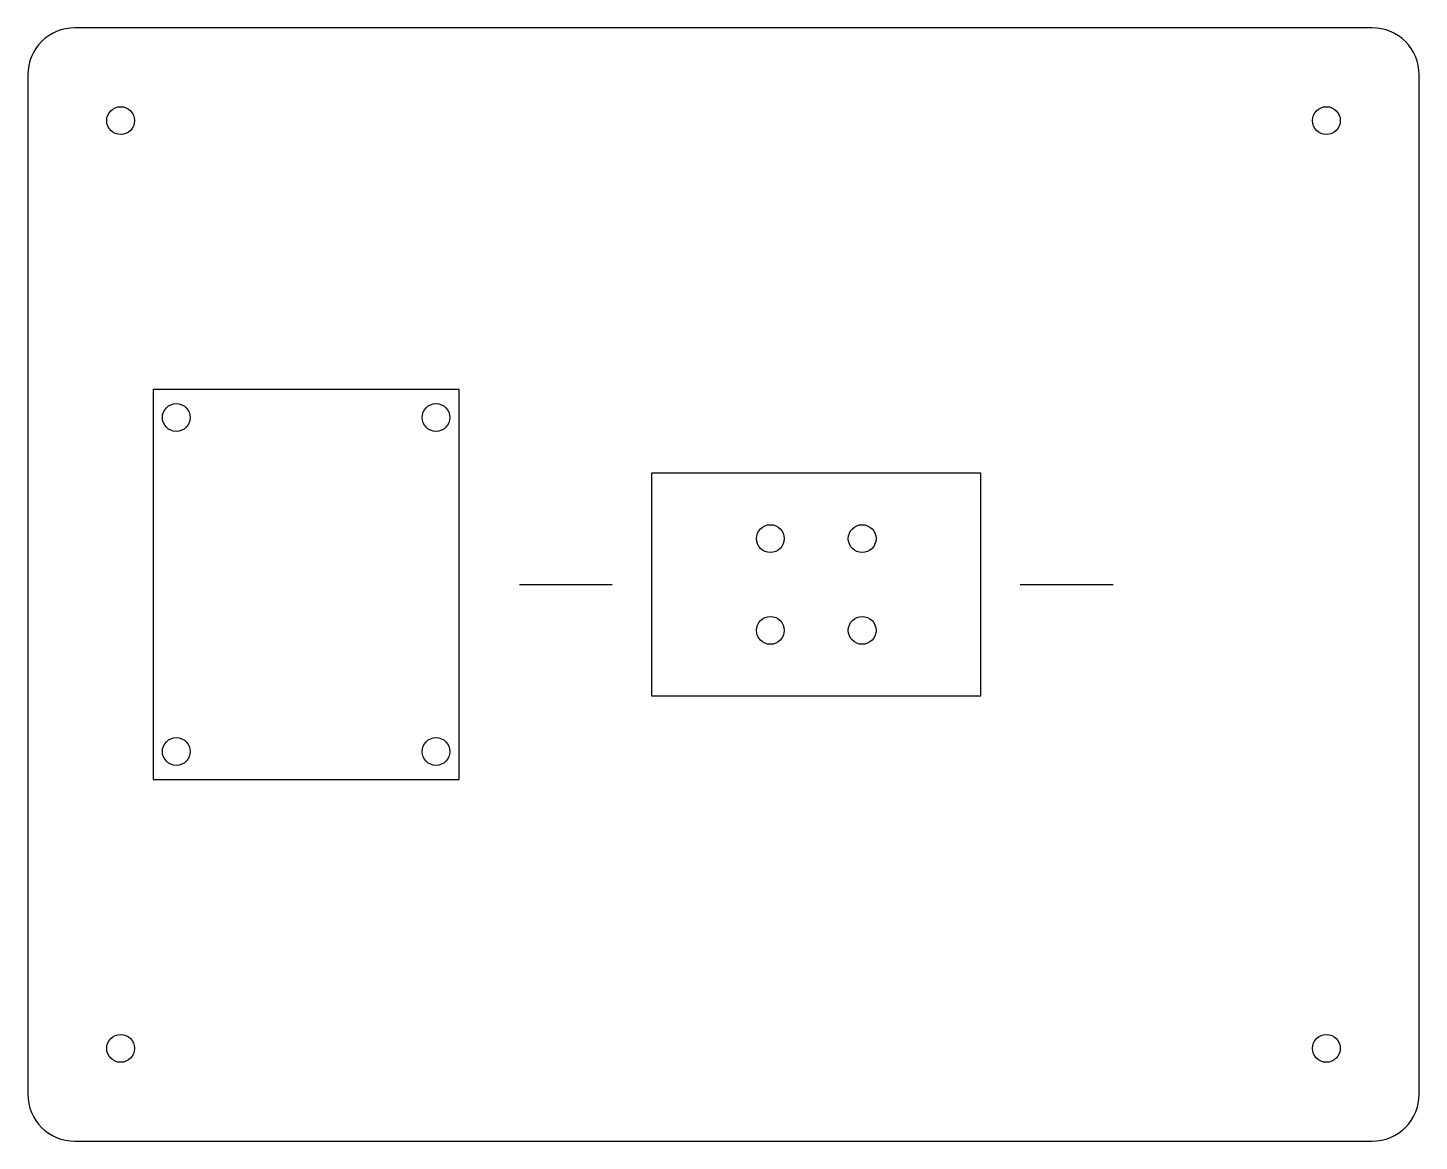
# Model space of a CAD drawing. Header units: inches. Extents: x -3.35 to 2.56, y -2.36 to 2.36.
import ezdxf

# ---------------------------------------------------------------- set-up
doc = ezdxf.new("R2010")
doc.units = ezdxf.units.IN
for name, color, linetype in [('CUT', 7, 'CONTINUOUS'), ('CUT_PILOT', 1, 'CONTINUOUS'), ('ENGRAVE', 5, 'CONTINUOUS')]:
    doc.layers.add(name, color=color, linetype=linetype)

msp = doc.modelspace()

# ---------------------------------------------------------------- linework, layer by layer
at = {"layer": 'CUT'}
for p, q in [((2.359055, 2.362205), (-3.146457, 2.362205)), ((-3.346457, 2.162205), (-3.346457, -2.162205)), ((2.559055, -2.162205), (2.559055, 2.162205)), ((-3.146457, -2.362205), (2.359055, -2.362205))]:
    msp.add_line(p, q, dxfattribs=at)
for centre, start, end in [((-3.146457, 2.162205), 90, 180), ((2.359055, 2.162205), 0, 90), ((-3.146457, -2.162205), 180, 270), ((2.359055, -2.162205), 270, 0)]:
    msp.add_arc(centre, 0.2, start, end, dxfattribs=at)
at = {"layer": 'CUT_PILOT'}
for centre in [(-2.952756, 1.968504), (2.165354, 1.968504), (-2.716535, 0.708661), (-1.614173, 0.708661), (-0.194882, 0.194882), (0.194882, 0.194882), (-0.194882, -0.194882), (0.194882, -0.194882), (-2.716535, -0.708661), (-1.614173, -0.708661), (-2.952756, -1.968504), (2.165354, -1.968504)]:
    msp.add_circle(centre, 0.059, dxfattribs=at)
at = {"layer": 'ENGRAVE'}
for p, q in [((-1.515748, 0.826772), (-2.814961, 0.826772)), ((-2.814961, 0.826772), (-2.814961, -0.826772)), ((-1.515748, -0.826772), (-1.515748, 0.826772)), ((0.698819, 0.472441), (-0.698819, 0.472441)), ((-0.698819, 0.472441), (-0.698819, -0.472441)), ((0.698819, -0.472441), (0.698819, 0.472441)), ((-1.259843, 0), (-0.866142, 0)), ((0.866142, 0), (1.259843, 0)), ((-0.698819, -0.472441), (0.698819, -0.472441)), ((-2.814961, -0.826772), (-1.515748, -0.826772))]:
    msp.add_line(p, q, dxfattribs=at)

doc.saveas('drawing.dxf')
